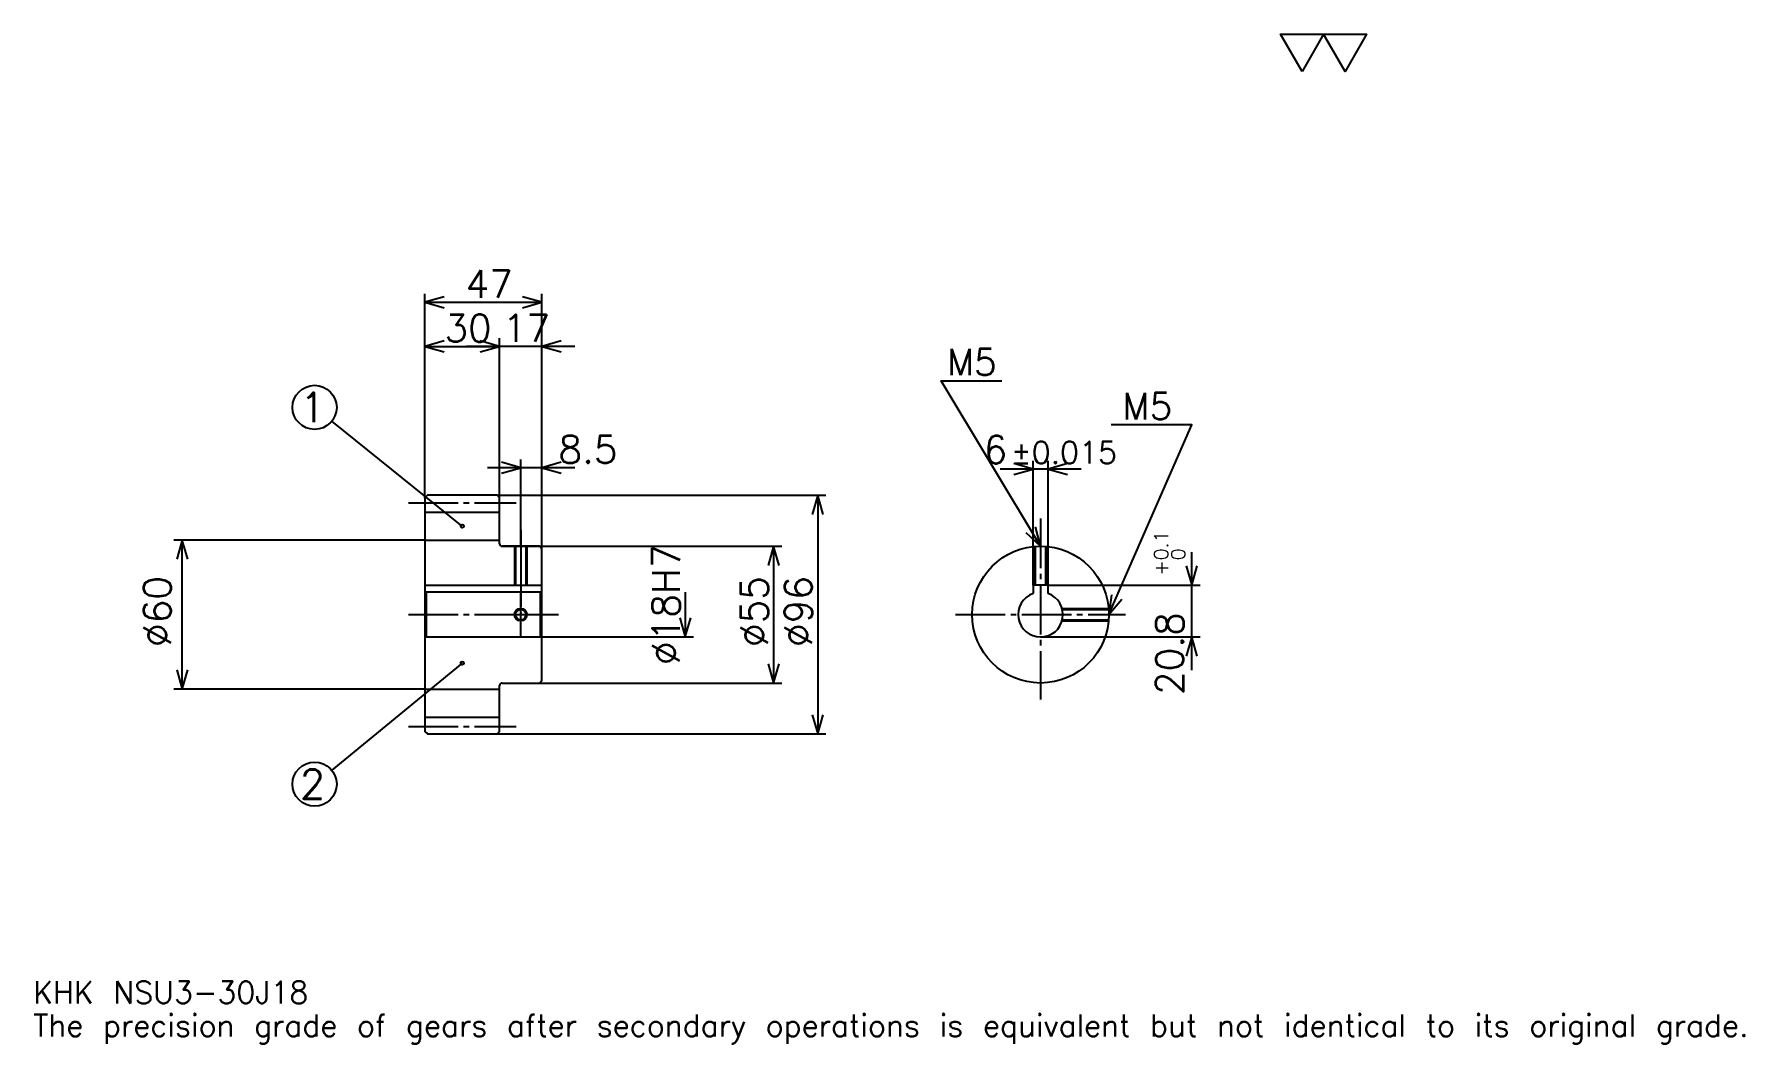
# Model space of a CAD drawing. Extents: x 23 to 710, y 8 to 414.
import ezdxf

# ---------------------------------------------------------------- set-up
doc = ezdxf.new("R2010")
doc.units = 0
doc.linetypes.add('DASHDOT', pattern=[26.608695, 19.956522, -2.217391, 2.217391, -2.217391])
doc.layers.get('0').update_dxf_attribs({"linetype": 'CONTINUOUS'})
doc.layers.add('DASHDOT', color=6, linetype='DASHDOT')
doc.styles.add('KANJI', font='TXT', dxfattribs={"bigfont": 'BIGFONT'})

msp = doc.modelspace()

# ---------------------------------------------------------------- linework, layer by layer
at = {"color": 5}
for p, q in [((179.608688, 228.717392), (179.608688, 309.652161)), ((226.608688, 228.717392), (226.608688, 309.652161)), ((179.608688, 306.32608), (226.608688, 306.32608)), ((209.608688, 228.717392), (209.608688, 291.913055)), ((179.608688, 288.586975), (209.608688, 288.586975)), ((239.91304, 288.586975), (196.304337, 288.586975)), ((194.608688, 216.342392), (142.172913, 258.50708)), ((218.108688, 228.717392), (218.108688, 243.130432)), ((424.065216, 192.517395), (424.065216, 242.58696)), ((430.065216, 192.517395), (430.065216, 242.58696)), ((239.91304, 239.804352), (204.804337, 239.804352)), ((443.369568, 239.260864), (410.760864, 239.260864)), ((179.608688, 227.717392), (179.608688, 228.717392)), ((208.608688, 228.717392), (226.608688, 228.717392)), ((209.608688, 227.717392), (209.608688, 228.717392)), ((218.108688, 208.217392), (218.108688, 228.717392)), ((218.108688, 208.217392), (218.108688, 228.717392)), ((226.608688, 228.717392), (340.804321, 228.717392)), ((226.608688, 207.217392), (226.608688, 228.717392)), ((337.478271, 228.717392), (337.478271, 132.717392)), ((179.608688, 210.717392), (78.717384, 210.717392)), ((82.043472, 150.717392), (82.043472, 210.717392)), ((210.608688, 208.217392), (226.608688, 208.217392)), ((226.608688, 208.217392), (323.065186, 208.217392)), ((319.739136, 208.217392), (319.739136, 153.217392)), ((487.826111, 158.41304), (487.826111, 205.821747)), ((284.260864, 189.717392), (284.260864, 171.717392)), ((430.065216, 192.517395), (491.152161, 192.517395)), ((226.608688, 171.717392), (287.586945, 171.717392)), ((427.065216, 171.717392), (491.152161, 171.717392)), ((194.608688, 161.217392), (142.120392, 118.192368)), ((210.608688, 153.217392), (226.608688, 153.217392)), ((226.608688, 153.217392), (323.065186, 153.217392)), ((179.608688, 150.717392), (78.717384, 150.717392)), ((208.608688, 132.717392), (226.608688, 132.717392)), ((226.608688, 132.717392), (340.804321, 132.717392))]:
    msp.add_line(p, q, dxfattribs=at)
at = {"color": 4}
for p, q in [((179.608688, 221.967392), (209.608688, 221.967392)), ((179.608688, 210.717392), (209.608688, 210.717392)), ((179.608688, 192.517395), (226.608688, 192.517395)), ((180.108688, 189.717392), (180.108688, 171.717392)), ((226.108688, 189.717392), (226.608688, 190.217392)), ((226.108688, 171.717392), (226.608688, 171.217392)), ((179.608688, 150.717392), (209.608688, 150.717392)), ((179.608688, 139.467392), (209.608688, 139.467392))]:
    msp.add_line(p, q, dxfattribs=at)
at = {"color": 7}
msp.add_lwpolyline([(532.173889, 399.130432), (523.526062, 414.119995), (558.117371, 414.119995), (549.469543, 399.130432), (540.821716, 414.119995), (532.173889, 399.130432)], dxfattribs=at)
at = {"color": 5}
for points in [[(187.369553, 308.543488), (179.608688, 306.32608), (187.369553, 304.108704)], [(218.847824, 304.108704), (226.608688, 306.32608), (218.847824, 308.543488)], [(187.369553, 290.804352), (179.608688, 288.586975), (187.369553, 286.369568)], [(201.847824, 286.369568), (209.608688, 288.586975), (201.847824, 290.804352)], [(201.847824, 286.369568), (209.608688, 288.586975), (201.847824, 290.804352)], [(234.369553, 290.804352), (226.608688, 288.586975), (234.369553, 286.369568)], [(427.065216, 208.217392), (387.152161, 274.739136), (411.543457, 274.739136)], [(454.565186, 180.717392), (487.82605, 257), (455.452148, 257)], [(210.347824, 237.58696), (218.108688, 239.804352), (210.347824, 242.021744)], [(234.369553, 242.021744), (226.608688, 239.804352), (234.369553, 237.58696)], [(416.304352, 237.043488), (424.065216, 239.260864), (416.304352, 241.478271)], [(437.826111, 241.478271), (430.065216, 239.260864), (437.826111, 237.043488)], [(339.695648, 220.956528), (337.478271, 228.717392), (335.260864, 220.956528)], [(421.170898, 213.731445), (427.065216, 208.217392), (424.973694, 216.013123)], [(84.260864, 202.956528), (82.043472, 210.717392), (79.82608, 202.956528)], [(321.956512, 200.456528), (319.739136, 208.217392), (317.521729, 200.456528)], [(485.608704, 200.278259), (487.826111, 192.517395), (490.043457, 200.278259)], [(455.634521, 188.717682), (454.565186, 180.717392), (459.699646, 186.945175)], [(282.043457, 179.478256), (284.260864, 171.717392), (286.478271, 179.478256)], [(490.043457, 163.956528), (487.826111, 171.717392), (485.608704, 163.956528)], [(79.82608, 158.478256), (82.043472, 150.717392), (84.260864, 158.478256)], [(317.521729, 160.978256), (319.739136, 153.217392), (321.956512, 160.978256)], [(335.260864, 140.478256), (337.478271, 132.717392), (339.695648, 140.478256)]]:
    msp.add_lwpolyline(points, dxfattribs=at)
at = {"color": 4}
for points in [[(209.608688, 209.217392), (209.608688, 227.717392), (208.608688, 228.717392), (180.608688, 228.717392), (179.608688, 227.717392), (179.608688, 171.217392)], [(210.608688, 153.217392), (225.608688, 153.217392), (226.608688, 154.217392), (226.608688, 207.217392), (225.608688, 208.217392), (210.608688, 208.217392)], [(215.608688, 208.217392), (215.608688, 192.517395)], [(216.043686, 208.217392), (216.043686, 192.517395)], [(220.173691, 208.217392), (220.173691, 192.517395)], [(220.608688, 208.217392), (220.608688, 192.517395)], [(424.565216, 192.517395), (424.565216, 208.103516)], [(425.000214, 192.517395), (425.000214, 208.139755)], [(429.130219, 192.517395), (429.130219, 208.139755)], [(429.565216, 192.517395), (429.565216, 208.103516)], [(179.608688, 171.217392), (180.108688, 171.717392), (226.108688, 171.717392), (226.108688, 189.717392), (180.108688, 189.717392), (179.608688, 190.217392)], [(430.065216, 189.202667), (430.065216, 192.517395), (424.065216, 192.517395), (424.065216, 189.202667)], [(435.710999, 183.217392), (454.451355, 183.217392)], [(435.825134, 182.782394), (454.487549, 182.782394)], [(435.710999, 178.217392), (454.451355, 178.217392)], [(435.825134, 178.65239), (454.487549, 178.65239)], [(179.608688, 171.217392), (179.608688, 133.717392), (180.608688, 132.717392), (208.608688, 132.717392), (209.608688, 133.717392), (209.608688, 152.217392)]]:
    msp.add_lwpolyline(points, dxfattribs=at)
at = {"color": 5}
for centre, radius in [((135.260864, 264.065216), 8.869565), ((194.608688, 216.342392), 0.665217), ((194.608688, 161.217392), 0.665217), ((135.260864, 112.569565), 8.869565)]:
    msp.add_circle(centre, radius, dxfattribs=at)
at = {"color": 4}
for centre, radius in [((427.065216, 180.717392), 27.5), ((218.108688, 180.717392), 2.065)]:
    msp.add_circle(centre, radius, dxfattribs=at)
at = {"color": 7}
msp.add_circle((218.108688, 180.717392), 2.5, dxfattribs=at)
at = {"color": 4}
for centre, radius, start, end in [((210.608688, 209.217392), 1, 180, 270), ((427.065216, 180.717392), 9, 109.471220943, 70.528779057), ((210.608688, 152.217392), 1, 90, 180)]:
    msp.add_arc(centre, radius, start, end, dxfattribs=at)
at = {"layer": 'DASHDOT', "color": 7}
for p, q in [((172.956512, 225.717392), (216.260864, 225.717392)), ((427.065216, 219.304352), (427.065216, 146.565216)), ((218.108688, 208.217392), (218.108688, 180.717392)), ((172.956512, 180.717392), (233.260864, 180.717392)), ((392.913025, 180.717392), (461.217407, 180.717392)), ((172.956512, 135.717392), (216.260864, 135.717392))]:
    msp.add_line(p, q, dxfattribs=at)
for points in [[(218.108688, 214.869568), (218.108688, 185.865219)], [(218.108688, 171.565216), (218.108688, 189.869568)], [(208.956512, 180.717392), (227.260864, 180.717392)]]:
    msp.add_lwpolyline(points, dxfattribs=at)

# ---------------------------------------------------------------- texts
at = {"color": 7, "style": 'KANJI'}
for s, height, p in [('47', 11.086957, (195.902161, 308.100006)), ('30', 11.086957, (187.402161, 290.36087)), ('17', 11.086957, (210.902161, 290.36087)), ('M5', 10.643479, (389.369568, 276.956512)), ('1', 11.826087, (129.347809, 258.152161)), ('M5', 10.643479, (459.886963, 259.217407)), ('8.5', 11.086957, (233.260864, 241.578262)), ('6', 11.086957, (404.179565, 241.478271)), ('%%p0.015', 8.869565, (415.154266, 241.478271)), ('2', 11.826087, (129.347809, 106.656525)), ('KHK NSU3-30J18', 8.869565, (22.173914, 24.391304)), ('The precision grade of gears after secondary operations is equivalent but not identical to its original grade.', 8.869565, (22.173914, 11.086957))]:
    msp.add_text(s, height=height, dxfattribs=at).set_placement(p)
for s, height, p in [('%%c18H7', 11.086957, (282.043457, 160.483704)), ('0.1', 5.543478, (478.291321, 202.621933)), ('0', 5.543478, (485.165222, 202.621933)), ('+', 5.543478, (478.291321, 196.413239)), ('%%c60', 11.086957, (77.608688, 167.690216)), ('%%c55', 11.086957, (317.521729, 167.690216)), ('%%c96', 11.086957, (335.260864, 167.690216)), ('20.8', 11.086957, (484.5, 148.4245))]:
    msp.add_text(s, height=height, rotation=90, dxfattribs=at).set_placement(p)

doc.saveas('drawing.dxf')
